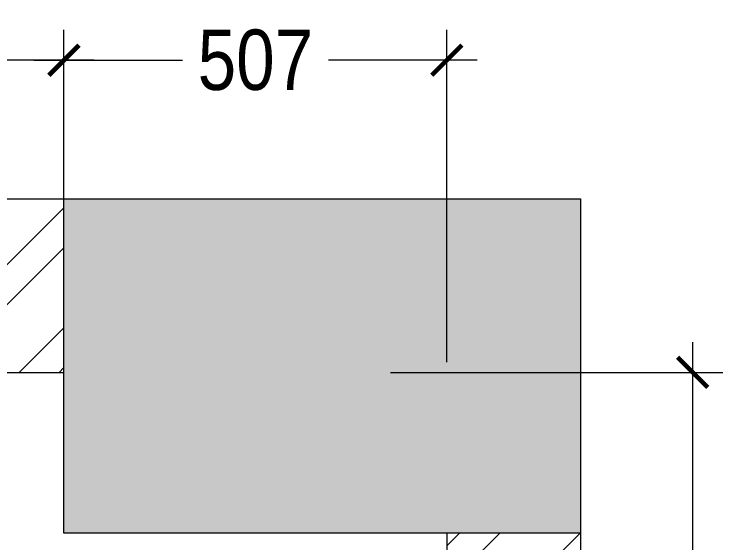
# Model space of a CAD drawing. Header units: millimetres. Extents: x 4444 to 22214, y -867569 to -857440.
# Drawn here: x 21064 to 22022, y -858818 to -858119 of the extents above; entities that cross this region are included whole.
import ezdxf
from ezdxf.lldxf.tags import DXFTag

# ---------------------------------------------------------------- set-up
doc = ezdxf.new("R2010")
doc.units = ezdxf.units.MM
doc.header["$LTSCALE"] = 40
doc.header["$PDMODE"] = 3
for name, color, linetype, lineweight in [('A-WALL-MASY', 1, 'Continuous', 9), ('Column', 243, 'Continuous', 9), ('Column hatch', 8, 'Continuous', 9), ('dimensions', 149, 'Continuous', 5), ('wall hatch', 22, 'Continuous', 9)]:
    doc.layers.add(name, color=color, linetype=linetype, lineweight=lineweight)
doc.styles.get("Standard").update_dxf_attribs({"font": 'ARIALN.TTF'})
tags = doc.linetypes.add('DASHED2', pattern=[0.375, 0.25, -0.125]).pattern_tags.tags
tags[6:7] = [DXFTag(74, 4), DXFTag(75, 0), DXFTag(340, '0'), DXFTag(46, 1.0), DXFTag(50, 0.0), DXFTag(44, 0.0), DXFTag(45, 0.0)]
tags[4:5] = [DXFTag(74, 4), DXFTag(75, 0), DXFTag(340, '0'), DXFTag(46, 1.0), DXFTag(50, 0.0), DXFTag(44, 0.0), DXFTag(45, 0.0)]
doc.dimstyles.new('Working', dxfattribs={"dimscale": 0.8, "dimtxt": 100, "dimasz": 50, "dimexe": 50, "dimexo": 50, "dimgap": 25, "dimtad": 1, "dimdec": 0, "dimtxsty": 'Standard', "dimblk": 'ARCHTICK', "dimcen": 0, "dimdle": 50, "dimclrd": 250, "dimclre": 8, "dimclrt": 7, "dimazin": 3, "dimtfac": 1, "dimtdec": 0, "dimtmove": 1, "dimatfit": 3, "dimfxl": 3, "dimlwd": 5, "dimlwe": 0})

# ---------------------------------------------------------------- blocks, each defined once
blk = doc.blocks.new('awefqwf')
at = {"layer": 'Column hatch'}
h = blk.add_hatch(color=256, dxfattribs=at)
h.dxf.hatch_style = 1
h.paths.add_polyline_path([(-4403, -8989), (-3393, -8989), (-3393, -8439), (-4403, -8439)])
h.paths.add_polyline_path([(-377, -4885), (0, -4885), (0, -4436), (-377, -4436)])
h.paths.add_polyline_path([(-684, -443), (0, -443), (0, 0), (-684, 0)])
h.paths.add_polyline_path([(-4254, -582), (-3474, -582), (-3474, 0), (-4254, 0)])
h.paths.add_polyline_path([(-9029, -617), (-8338, -617), (-8338, 0), (-9029, 0)])
h.paths.add_polyline_path([(-13667, -615), (-12948, -615), (-12948, -2.328306e-10), (-13667, -2.328306e-10)])
h.paths.add_polyline_path([(-13655, -6646), (-13124, -6646), (-13124, -6185), (-13655, -6185)])
at = {"layer": 'wall hatch'}
h = blk.add_hatch(dxfattribs=at)
h.set_pattern_fill('ANSI32', color=256, scale=300, angle=-0.1300000000000173)
h.set_pattern_definition([(44.86999999999998, (-16178221.8551124, 1096019.62059955), (-79.36881615726077, 79.72980008625973), []), (44.86999999999998, (-16178168.82224041, 1096019.500271574), (-79.36881615726077, 79.72980008625973), [])])
h.paths.add_polyline_path([(-13124, -6636), (-8523, -6636), (-8523, -6455), (-6255, -6455), (-6255, -7141), (-5150, -7141), (-5150, -8989), (-4403, -8989), (-4403, -8776), (-4920, -8776), (-4920, -7019), (-4275, -7019), (-4275, -6225), (-4375, -6225), (-4375, -6911), (-6025, -6911), (-6025, -6225), (-8753, -6225), (-8753, -6406), (-13124, -6406)])
h.paths.add_polyline_path([(-3615, -8439), (-3393, -8439), (-3393, -6225), (-3615, -6225)])
h.paths.add_polyline_path([(-3393, -8989), (0, -8989), (0, -4885), (-230, -4885), (-230, -8759), (-3393, -8759)])
h.paths.add_polyline_path([(-177, -4436), (0, -4436), (0, -443), (-177, -443)])
h.paths.add_polyline_path([(-8338, -286), (-4254, -286), (-4254, 0), (-8338, 0)])
h.paths.add_polyline_path([(-12948, -307), (-9029, -307), (-9029, 0), (-12948, -2.328306e-10)])
h.paths.add_polyline_path([(-3474, -230), (-684, -230), (-684, 0), (-3474, 0)])
at = {"layer": 'A-WALL-MASY'}
for p, q in [((-3474, 0), (-684, 0)), ((-3474, -230), (-684, -230)), ((-177, -443), (-177, -4436)), ((0, -443), (0, -4436))]:
    blk.add_line(p, q, dxfattribs=at)
at = {"layer": 'Column'}
blk.add_lwpolyline([(-684, 0), (0, 0), (0, -443), (-684, -443)], close=True, dxfattribs=at)
blk = doc.blocks.new('_ArchTick')
at = {"const_width": 0.15}
blk.add_lwpolyline([(-0.5, -0.5), (0.5, 0.5)], dxfattribs=at)
blk = doc.blocks.new('*D123')
at = {"layer": 'Defpoints', "color": 0, "ltscale": 50, "transparency": 16777216}
for p in [(21129.88630240032, -858179.4612995748), (20036.88630240032, -858593.0549321926), (21129.88630240032, -858806.0549321926)]:
    blk.add_point(p, dxfattribs=at)
at = {"layer": 'dimensions', "color": 8, "linetype": 'DASHED2', "lineweight": 0, "ltscale": 50, "transparency": 16777216}
for p, q in [((20036.88630240032, -858553.0549321926), (20036.88630240032, -858139.4612995749)), ((21129.88630240032, -858579.461299575), (21129.88630240032, -858139.4612995749))]:
    blk.add_line(p, q, dxfattribs=at)
at = {"layer": 'dimensions', "color": 250, "linetype": 'DASHED2', "lineweight": 5, "ltscale": 50, "transparency": 16777216}
for p, q in [((19996.88630240032, -858179.4612995748), (20468.54319189555, -858179.4612995748)), ((21169.88630240032, -858179.4612995748), (20698.2294129051, -858179.4612995748))]:
    blk.add_line(p, q, dxfattribs=at)
at = {"layer": 'dimensions', "color": 250, "lineweight": 5, "ltscale": 50, "transparency": 16777216, "xscale": 40, "yscale": 40, "zscale": 40, "rotation": 180}
blk.add_blockref('_ArchTick', (20036.88630240032, -858179.4612995748), dxfattribs=at)
at = {"layer": 'dimensions', "color": 250, "lineweight": 5, "ltscale": 50, "transparency": 16777216, "xscale": 40, "yscale": 40, "zscale": 40}
blk.add_blockref('_ArchTick', (21129.88630240032, -858179.4612995748), dxfattribs=at)
at = {"layer": 'dimensions', "color": 7, "ltscale": 50, "transparency": 16777216, "insert": (20583.38630240032, -858179.4612995748), "char_height": 80, "attachment_point": 5, "bg_fill": 3, "box_fill_scale": 1.25, "bg_fill_color": 9, "bg_fill_true_color": 13158600, "bg_fill_transparency": 0}
blk.add_mtext('\\A1;1093', dxfattribs=at)
blk = doc.blocks.new('*D124')
at = {"layer": 'Defpoints', "color": 0, "ltscale": 50, "transparency": 16777216}
for p in [(21636.88630240032, -858179.4612995748), (21129.88630240032, -858806.0549321926), (21636.88630240032, -858806.0549321926)]:
    blk.add_point(p, dxfattribs=at)
at = {"layer": 'dimensions', "color": 8, "linetype": 'DASHED2', "lineweight": 0, "ltscale": 50, "transparency": 16777216}
for p, q in [((21129.88630240032, -858579.461299575), (21129.88630240032, -858139.4612995749)), ((21636.88630240032, -858579.461299575), (21636.88630240032, -858139.4612995749))]:
    blk.add_line(p, q, dxfattribs=at)
at = {"layer": 'dimensions', "color": 250, "linetype": 'DASHED2', "lineweight": 5, "ltscale": 50, "transparency": 16777216}
for p, q in [((21089.88630240032, -858179.4612995748), (21290.94428330073, -858179.4612995748)), ((21676.88630240032, -858179.4612995748), (21475.82832149991, -858179.4612995748))]:
    blk.add_line(p, q, dxfattribs=at)
at = {"layer": 'dimensions', "color": 250, "lineweight": 5, "ltscale": 50, "transparency": 16777216, "xscale": 40, "yscale": 40, "zscale": 40, "rotation": 180}
blk.add_blockref('_ArchTick', (21129.88630240032, -858179.4612995748), dxfattribs=at)
at = {"layer": 'dimensions', "color": 250, "lineweight": 5, "ltscale": 50, "transparency": 16777216, "xscale": 40, "yscale": 40, "zscale": 40}
blk.add_blockref('_ArchTick', (21636.88630240032, -858179.4612995748), dxfattribs=at)
at = {"layer": 'dimensions', "color": 7, "ltscale": 50, "transparency": 16777216, "insert": (21383.38630240032, -858179.4612995748), "char_height": 80, "attachment_point": 5, "bg_fill": 3, "box_fill_scale": 1.25, "bg_fill_color": 9, "bg_fill_true_color": 13158600, "bg_fill_transparency": 0}
blk.add_mtext('\\A1;507', dxfattribs=at)
blk = doc.blocks.new('*D125')
at = {"layer": 'Defpoints', "color": 0, "ltscale": 50, "transparency": 16777216}
for p in [(21129.88630240033, -858593.0549321929), (21636.88630240778, -861206.0549321929), (21962.34576094891, -861206.0549321929)]:
    blk.add_point(p, dxfattribs=at)
at = {"layer": 'dimensions', "color": 250, "linetype": 'DASHED2', "lineweight": 5, "ltscale": 50, "transparency": 16777216}
for p, q in [((21962.34576094891, -858553.0549321928), (21962.34576094891, -859781.0828994509)), ((21962.34576094891, -861246.0549321928), (21962.34576094891, -860018.0269649349))]:
    blk.add_line(p, q, dxfattribs=at)
at = {"layer": 'dimensions', "color": 8, "linetype": 'DASHED2', "lineweight": 0, "ltscale": 50, "transparency": 16777216}
for p, q in [((21562.34576094891, -858593.0549321929), (22002.34576094891, -858593.0549321929)), ((21676.88630240778, -861206.0549321929), (22002.34576094891, -861206.0549321929))]:
    blk.add_line(p, q, dxfattribs=at)
at = {"layer": 'dimensions', "color": 250, "lineweight": 5, "ltscale": 50, "transparency": 16777216, "xscale": 40, "yscale": 40, "zscale": 40}
for p, rotation in [((21962.34576094891, -858593.0549321929), 90), ((21962.34576094891, -861206.0549321929), 270)]:
    blk.add_blockref('_ArchTick', p, dxfattribs=dict(at, rotation=rotation))
at = {"layer": 'dimensions', "color": 7, "ltscale": 50, "transparency": 16777216, "insert": (21962.34576094866, -859899.5549321927), "char_height": 80, "attachment_point": 5, "rotation": 90, "bg_fill": 3, "box_fill_scale": 1.25, "bg_fill_color": 9, "bg_fill_true_color": 13158600, "bg_fill_transparency": 0}
blk.add_mtext('\\A1;2613', dxfattribs=at)

msp = doc.modelspace()

# ---------------------------------------------------------------- block references
at = {"layer": 'dimensions', "color": 3, "ltscale": 50, "true_color": 0x15f609}
msp.add_blockref('awefqwf', (21813.88630240032, -858363.0549321924), dxfattribs=at)

# ---------------------------------------------------------------- next in the draw order: dimensions: what is measured, and where the dimension line sits
dim = msp.add_linear_dim(base=(21129.88630240032, -858179.4612995748), p1=(20036.88630240032, -858593.0549321926), p2=(21129.88630240032, -858806.0549321926), dimstyle='Working', override={"dimfxl": 500, "dimfxlon": 1, "dimtfill": 1, "dimarcsym": 1}, dxfattribs=at)
dim.commit()
dim.dimension.update_dxf_attribs({"geometry": '*D123', "text_midpoint": (20583.38630240032, -858179.4612995748)})

# ---------------------------------------------------------------- next in the draw order: dimensions: what is measured, and where the dimension line sits
dim = msp.add_linear_dim(base=(21636.88630240032, -858179.4612995748), p1=(21129.88630240032, -858806.0549321926), p2=(21636.88630240032, -858806.0549321926), dimstyle='Working', override={"dimfxl": 500, "dimfxlon": 1, "dimtfill": 1, "dimarcsym": 1}, dxfattribs=at)
dim.commit()
dim.dimension.update_dxf_attribs({"geometry": '*D124', "text_midpoint": (21383.38630240032, -858179.4612995748)})

# ---------------------------------------------------------------- next in the draw order: dimensions: what is measured, and where the dimension line sits
dim = msp.add_linear_dim(base=(21962.34576094891, -861206.0549321929), p1=(21129.88630240032, -858593.0549321926), p2=(21636.88630240777, -861206.0549321924), angle=90, dimstyle='Working', override={"dimfxl": 500, "dimfxlon": 1, "dimtfill": 1, "dimarcsym": 1}, dxfattribs=at)
dim.commit()
dim.dimension.update_dxf_attribs({"geometry": '*D125', "text_midpoint": (21962.34576094866, -859899.5549321927)})

doc.saveas('drawing.dxf')
